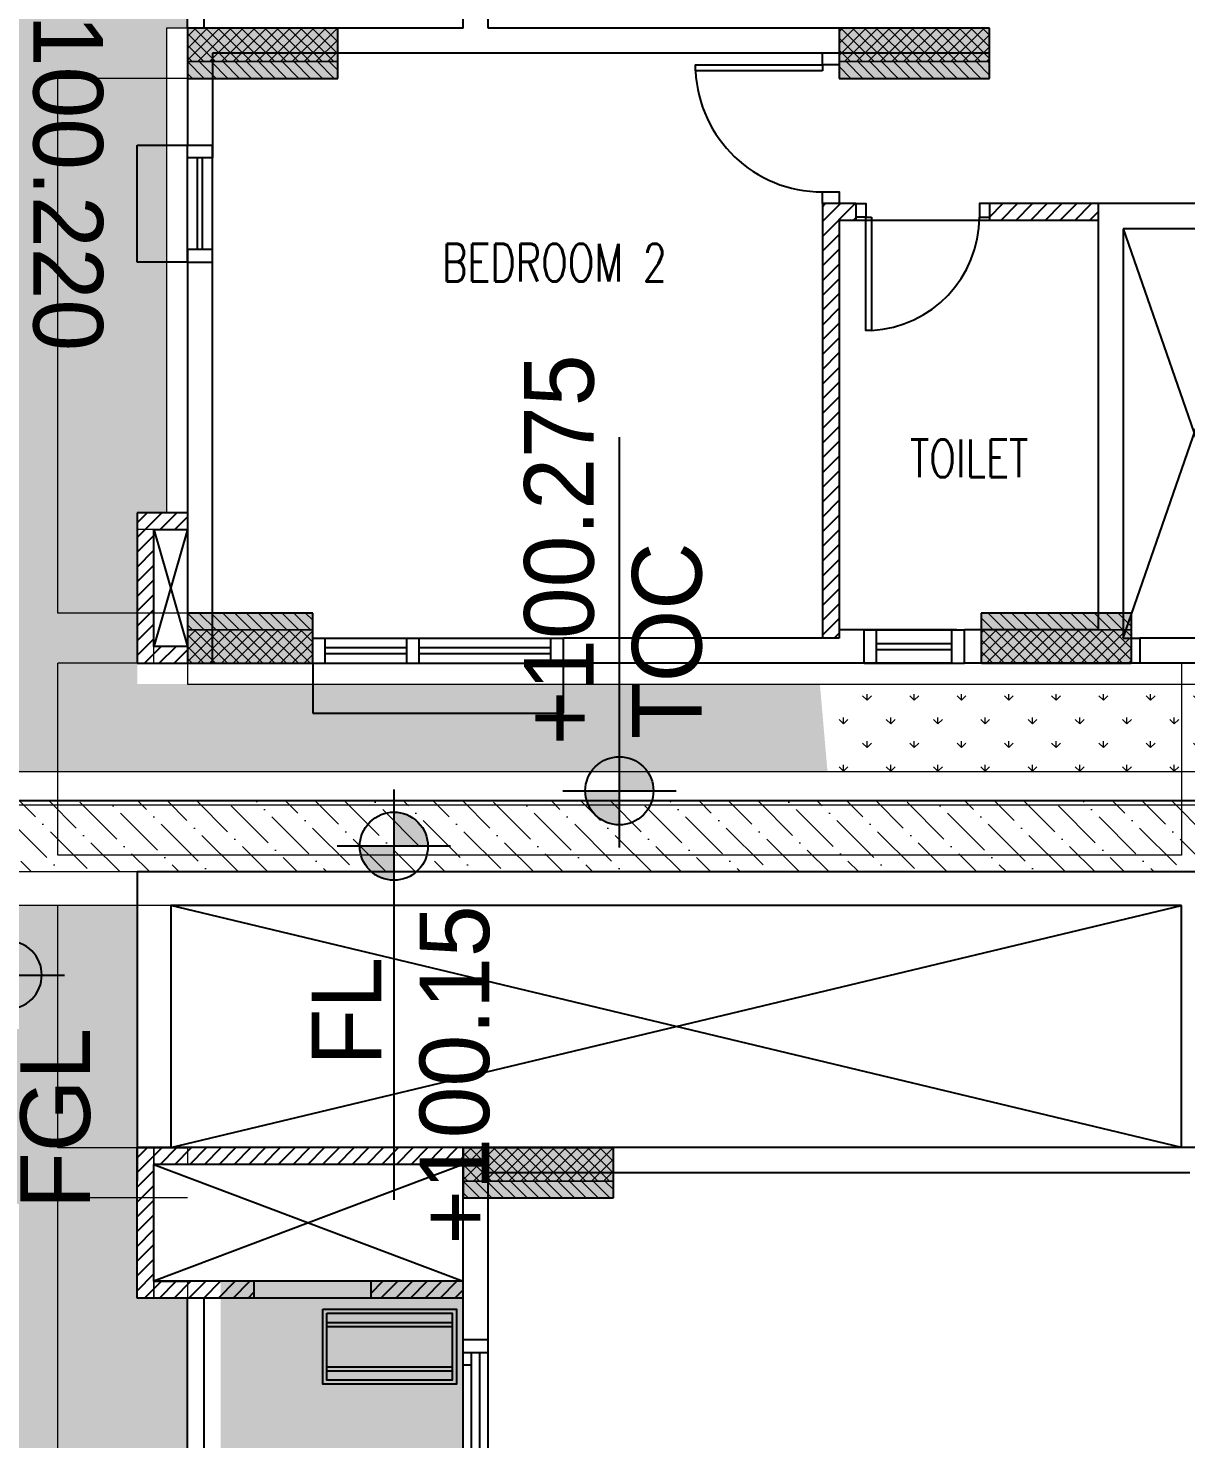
# Model space of a CAD drawing. Header units: millimetres. Extents: x 7964926 to 16080295, y -6277184 to -2986664.
# Drawn here: x 8131234 to 8138161, y -3117952 to -3109510 of the extents above; entities that cross this region are included whole.
import ezdxf

# ---------------------------------------------------------------- set-up
doc = ezdxf.new("R2010")
doc.units = ezdxf.units.MM
doc.header["$LTSCALE"] = 2000
doc.header["$MEASUREMENT"] = 0
for name, pattern in [('CENTER2', [1.125, 0.75, -0.125, 0.125, -0.125]), ('CONTINU', [0, 0, 0]), ('DASHED2', [0.375, 0.25, -0.125]), ('HIDDEN', [0.375, 0.25, -0.125])]:
    doc.linetypes.add(name, pattern=pattern)
for name, color, linetype in [('a-AC units', 7, 'Continuous'), ('a-chajja', 2, 'HIDDEN'), ('a-col', 8, 'DASHED2'), ('a-cutout', 8, 'Continuous'), ('a-door', 8, 'Continuous'), ('a-ele 1', 8, 'Continuous'), ('a-hat col', 252, 'Continuous'), ('a-hatch wall', 8, 'Continuous'), ('a-railing', 2, 'Continuous'), ('a-text m', 8, 'Continuous'), ('a-tile drop', 1, 'Continuous'), ('a-wall', 8, 'Continuous'), ('a-window', 8, 'Continuous'), ('L-FL', 7, 'Continuous')]:
    doc.layers.add(name, color=color, linetype=linetype)
for name, color, linetype, lineweight in [('L - paving', 9, 'Continuous', 5), ('L-base plan', 250, 'Continuous', 5), ('L-ELE 1', 24, 'Continuous', 20), ('L-ELE 2', 30, 'Continuous', 15), ('L-SHRUBS', 96, 'Continuous', 18), ('STR-Balcony', 250, 'Continuous', 15), ('STR-Column', 250, 'Continuous', 15), ('STR-Column Hatch', 250, 'Continuous', 15), ('STR-Podium Beam', 8, 'Continuous', 15), ('STR-RCC Up Stand', 250, 'Continuous', 15)]:
    doc.layers.add(name, color=color, linetype=linetype, lineweight=lineweight)
doc.styles.add('a-100 txt m', font='romans.shx', dxfattribs={"width": 0.75, "height": 300})
doc.styles.add('Century Gothic', font='GOTHIC.TTF')
doc.styles.get("Standard").update_dxf_attribs({"font": 'romans.shx', "width": 0.75})
pattern_1 = [(45, (1424320.437, 166168.526), (-44.1941738, 44.1941738), [])]
pattern_2 = [(0, (5647438.427, -3743671.92), (12.5, 25), [0, -25])]
pattern_3 = [(315, (7635347.237, -598225.35), (35.3553391, 35.3553391), []), (45, (7635347.237, -598225.35), (-35.3553391, 35.3553391), [])]
pattern_4 = [(315, (7635347.237, -601825.35), (35.3553391, 35.3553391), []), (45, (7635347.237, -601825.35), (-35.3553391, 35.3553391), [])]
pattern_5 = [(315, (7639997.237, -601825.35), (35.3553391, 35.3553391), []), (45, (7639997.237, -601825.35), (-35.3553391, 35.3553391), [])]
pattern_6 = [(315, (7639147.237, -598225.35), (35.3553391, 35.3553391), []), (45, (7639147.237, -598225.35), (-35.3553391, 35.3553391), [])]
pattern_7 = [(315, (7636997.237, -604925.35), (35.3553391, 35.3553391), []), (45, (7636997.237, -604925.35), (-35.3553391, 35.3553391), [])]
pattern_8 = [(315, (7748127.187, -615637.335), (35.3553391, 35.3553391), [])]
pattern_9 = [(315, (7743477.187, -615637.335), (35.3553391, 35.3553391), [])]
pattern_10 = [(315, (7747277.187, -612337.335), (35.3553391, 35.3553391), [])]
pattern_11 = [(315, (7743477.187, -612337.335), (35.3553391, 35.3553391), [])]
pattern_12 = [(315, (7745127.187, -619037.335), (35.3553391, 35.3553391), [])]

# ---------------------------------------------------------------- blocks, each defined once
blk = doc.blocks.new('basement - column')
at = {"layer": 'a-hat col'}
h = blk.add_hatch(color=256, dxfattribs=at)
h.dxf.hatch_style = 1
h.paths.add_polyline_path([(145000, -23449.3), (144100, -23449.3), (144100, -23749.3), (145000, -23749.3)])
h = blk.add_hatch(color=256, dxfattribs=at)
h.dxf.hatch_style = 1
h.paths.add_polyline_path([(148900, -23449.3), (148000, -23449.3), (148000, -23749.3), (148900, -23749.3)])
h = blk.add_hatch(color=256, dxfattribs=at)
h.dxf.hatch_style = 1
h.paths.add_polyline_path([(144850, -26949.3), (144100, -26949.3), (144100, -27249.3), (144850, -27249.3)])
h = blk.add_hatch(color=256, dxfattribs=at)
h.dxf.hatch_style = 1
h.paths.add_polyline_path([(149750, -26949.3), (148850, -26949.3), (148850, -27249.3), (149750, -27249.3)])
h = blk.add_hatch(color=256, dxfattribs=at)
h.dxf.hatch_style = 1
h.paths.add_polyline_path([(146650, -30149.3), (145750, -30149.3), (145750, -30449.3), (146650, -30449.3)])
at = {"layer": 'a-col', "linetype": 'DASHED2', "ltscale": 0.001}
for points in [[(144100, -23449.3), (144100, -23749.3), (145000, -23749.3), (145000, -23449.3)], [(148000, -23449.3), (148000, -23749.3), (148900, -23749.3), (148900, -23449.3)], [(144100, -26949.3), (144100, -27249.3), (144850, -27249.3), (144850, -26949.3)], [(148850, -26949.3), (148850, -27249.3), (149750, -27249.3), (149750, -26949.3)], [(145750, -30149.3), (145750, -30449.3), (146650, -30449.3), (146650, -30149.3)]]:
    blk.add_lwpolyline(points, close=True, dxfattribs=at)
blk = doc.blocks.new('finish lvl')
h = blk.add_hatch(color=256)
edge = h.paths.add_edge_path()
edge.add_ellipse((0.0378, 0.003), major_axis=(-0.0305, 0.0305), ratio=1, start_angle=-45, end_angle=45)
edge.add_line((-0.0053, 0.003), (0.0378, 0.003))
edge.add_line((0.0378, 0.003), (0.0378, 0.0461))
edge = h.paths.add_edge_path()
edge.add_ellipse((0.0378, 0.003), major_axis=(-0.0305, 0.0305), ratio=1, start_angle=135, end_angle=225)
edge.add_line((0.0809, 0.003), (0.0378, 0.003))
edge.add_line((0.0378, 0.003), (0.0378, -0.0401))
for p, q in [((0.0378, 0.0748), (0.0378, -0.0688)), ((-0.034, 0.003), (0.4857, 0.003))]:
    blk.add_line(p, q)
blk.add_ellipse((0.0378, 0.003), major_axis=(-0.0305, 0.0305), ratio=1, start_param=1.570796326794534, end_param=7.85398163397412)
at = {"layer": 'L-FL'}
for tag, p in [('%%P0.00', (0.1256, 0.0357)), ('FIN.LVL.', (0.1075, -0.103))]:
    blk.add_attdef(tag, p, '', height=0.08, dxfattribs=at)
blk = doc.blocks.new('*U167')
for points in [[(0, 80), (60, 80), (60, 0), (0, 0)], [(800, 80), (740, 80), (740, 0), (800, 0)]]:
    blk.add_lwpolyline(points)
blk.add_lwpolyline([(95, 0), (95, -679.1), (60, -679.1), (60, 0)], close=True)
blk.add_arc((57.5, 2.4), 682.5, 273.15305, 359.7973)
blk = doc.blocks.new('sd2400')
for p, q in [((0, 150), (2400, 150)), ((75, 150), (75, 0)), ((75, 100), (2325, 100)), ((150, 100), (150, 0)), ((1200, 150), (1200, 0)), ((1275, 150), (1275, 0)), ((2250, 150), (2250, 100)), ((2325, 150), (2325, 0)), ((0, 0), (2400, 0)), ((75, 50), (2325, 50))]:
    blk.add_line(p, q)
blk = doc.blocks.new('*U168')
blk.add_line((70, 0), (70, 0))
blk.add_lwpolyline([(795, 100), (795, 859.2), (830, 859.2), (830, 100)], close=True)
for points in [[(0, 100), (70, 100), (70, 0), (0, 0)], [(900, 0), (830, 0), (830, 100), (900, 100)]]:
    blk.add_lwpolyline(points)
blk.add_arc((830, 100), 760, 92.63956, 180)
blk = doc.blocks.new('AC ODU')
at = {"color": 8}
for p, q in [((420369.4, 284087.4), (421119.4, 284087.4)), ((420369.4, 284062.4), (421119.4, 284062.4)), ((420369.4, 283822.4), (421119.4, 283822.4)), ((420369.4, 283797.4), (421119.4, 283797.4))]:
    blk.add_line(p, q, dxfattribs=at)
for points in [[(420344.4, 284167.4), (421144.4, 284167.4), (421144.4, 283717.4), (420344.4, 283717.4)], [(420369.4, 284142.4), (421119.4, 284142.4), (421119.4, 283742.4), (420369.4, 283742.4)]]:
    blk.add_lwpolyline(points, close=True, dxfattribs=at)
blk = doc.blocks.new('GROUND FLOOR -CORE')
at = {"layer": 'Defpoints', "color": 5, "linetype": 'CENTER2', "ltscale": 1000}
blk.add_line((13642.2, -4125), (-21542.2, -4125), dxfattribs=at)
blk = doc.blocks.new('block 3')
at = {"layer": 'a-hatch wall'}
h = blk.add_hatch(dxfattribs=at)
h.set_pattern_fill('ANSI31', color=256, scale=500)
h.set_pattern_definition(pattern_1)
h.paths.add_polyline_path([(8213668.7, -2874005.3), (8213768.7, -2874005.3), (8213768.7, -2873905.3), (8213568.7, -2873905.3), (8213568.7, -2876505.3), (8213668.7, -2876505.3)])
h = blk.add_hatch(dxfattribs=at)
h.set_pattern_fill('ANSI31', color=256, scale=500)
h.set_pattern_definition(pattern_1)
h.paths.add_polyline_path([(8215218.7, -2873905.3), (8214568.7, -2873905.3), (8214568.7, -2874005.3), (8215218.7, -2874005.3)])
h.paths.add_polyline_path([(8218043.7, -2873905.3), (8216368.7, -2873905.3), (8216368.7, -2874005.3), (8218043.7, -2874005.3)])
h = blk.add_hatch(dxfattribs=at)
h.set_pattern_fill('ANSI31', color=256, scale=500)
h.set_pattern_definition(pattern_1)
h.paths.add_polyline_path([(8209768.7, -2876555.3), (8209568.7, -2876555.3), (8209568.7, -2875855.3), (8209768.7, -2875855.3), (8209768.7, -2875755.3), (8209468.7, -2875755.3), (8209468.7, -2876655.3), (8209768.7, -2876655.3)])
h = blk.add_hatch(dxfattribs=at)
h.set_pattern_fill('ANSI31', color=256, scale=500)
h.set_pattern_definition(pattern_1)
h.paths.add_polyline_path([(8209568.7, -2879655.3), (8211418.7, -2879655.3), (8211418.7, -2879555.3), (8209468.7, -2879555.3), (8209468.7, -2880455.3), (8210168.7, -2880455.3), (8210168.7, -2880355.3), (8209568.7, -2880355.3)])
h.paths.add_polyline_path([(8211418.7, -2880355.3), (8210868.7, -2880355.3), (8210868.7, -2880455.3), (8211418.7, -2880455.3)], flags=17)
at = {"layer": 'a-chajja', "ltscale": 500}
for points in [[(8209768.7, -2874255.3), (8209468.7, -2874255.3), (8209468.7, -2873555.3), (8209768.7, -2873555.3)], [(8210518.7, -2876655.3), (8210518.7, -2876955.3), (8212018.7, -2876955.3), (8212018.7, -2876655.3)]]:
    blk.add_lwpolyline(points, dxfattribs=at)
at = {"layer": 'a-cutout', "linetype": 'HIDDEN', "ltscale": 1000}
for p, q in [((8215368.7, -2876505.3), (8216218.7, -2874055.3)), ((8215368.7, -2874055.3), (8216218.7, -2876505.3)), ((8209568.7, -2875855.3), (8209768.7, -2876555.3)), ((8209768.7, -2875855.3), (8209568.7, -2876555.3)), ((8209668.7, -2879555.3), (8215718.7, -2878105.3)), ((8215718.7, -2879555.3), (8209668.7, -2878105.3)), ((8211418.7, -2879655.3), (8209568.7, -2880355.3)), ((8209568.7, -2879655.3), (8211418.7, -2880355.3))]:
    blk.add_line(p, q, dxfattribs=at)
at = {"layer": 'a-ele 1'}
for p, q in [((8216168.7, -2876505.3), (8215468.7, -2876505.3)), ((8216168.7, -2876655.3), (8215468.7, -2876655.3)), ((8215918.7, -2877905.3), (8209468.7, -2877905.3)), ((8209468.7, -2877905.3), (8209468.7, -2879755.3)), ((8215718.7, -2878105.3), (8209668.7, -2878105.3)), ((8209668.7, -2878105.3), (8209668.7, -2879555.3)), ((8215718.7, -2879555.3), (8215718.7, -2878105.3)), ((8210868.7, -2880355.3), (8210168.7, -2880355.3)), ((8210868.7, -2880455.3), (8210168.7, -2880455.3))]:
    blk.add_line(p, q, dxfattribs=at)
at = {"layer": 'a-railing'}
for p, q in [((8209768.7, -2872855.3), (8209768.7, -2869955.3)), ((8209868.7, -2872855.3), (8209868.7, -2869955.3)), ((8209768.7, -2883355.3), (8209768.7, -2880455.3)), ((8209868.7, -2883355.3), (8209868.7, -2880455.3))]:
    blk.add_line(p, q, dxfattribs=at)
at = {"layer": 'a-tile drop', "color": 8}
blk.add_line((8214568.7, -2874005.3), (8213768.7, -2874005.3), dxfattribs=at)
at = {"layer": 'a-wall'}
for p, q in [((8211418.7, -2872855.3), (8211418.7, -2872605.3)), ((8211568.7, -2872855.3), (8211568.7, -2872605.3)), ((8209768.7, -2872855.3), (8209768.7, -2873555.3)), ((8211418.7, -2872855.3), (8209768.7, -2872855.3)), ((8211418.7, -2872855.3), (8209918.7, -2872855.3)), ((8214568.7, -2872855.3), (8211568.7, -2872855.3)), ((8214568.7, -2873005.3), (8214568.7, -2872855.3)), ((8209918.7, -2873005.3), (8209918.7, -2873555.3)), ((8214568.7, -2873005.3), (8209918.7, -2873005.3)), ((8209768.7, -2873555.3), (8209918.7, -2873555.3)), ((8213568.7, -2873905.3), (8213568.7, -2876505.3)), ((8213768.7, -2873905.3), (8213568.7, -2873905.3)), ((8213768.7, -2873905.3), (8213768.7, -2874005.3)), ((8214568.7, -2873905.3), (8214568.7, -2874005.3)), ((8218293.7, -2873905.3), (8214568.7, -2873905.3)), ((8215218.7, -2873905.3), (8215218.7, -2876455.3)), ((8213668.7, -2874005.3), (8213668.7, -2876505.3)), ((8213768.7, -2874005.3), (8213668.7, -2874005.3)), ((8215218.7, -2874005.3), (8214568.7, -2874005.3)), ((8215368.7, -2874055.3), (8215368.7, -2876505.3)), ((8216218.7, -2874055.3), (8215368.7, -2874055.3)), ((8209768.7, -2874255.3), (8209918.7, -2874255.3)), ((8209768.7, -2874255.3), (8209768.7, -2876555.3)), ((8209918.7, -2876655.3), (8209918.7, -2874255.3)), ((8209768.7, -2875755.3), (8209468.7, -2875755.3)), ((8209468.7, -2875755.3), (8209468.7, -2876655.3)), ((8209568.7, -2875855.3), (8209768.7, -2875855.3)), ((8209568.7, -2876555.3), (8209568.7, -2875855.3)), ((8209768.7, -2875855.3), (8209768.7, -2876655.3)), ((8214370.5, -2876455.3), (8213668.7, -2876455.3)), ((8213818.7, -2876655.3), (8213818.7, -2876455.3)), ((8215218.7, -2876455.3), (8214418.7, -2876455.3)), ((8214418.7, -2876655.3), (8214418.7, -2876455.3)), ((8209768.7, -2876555.3), (8209568.7, -2876555.3)), ((8212018.7, -2876655.3), (8212018.7, -2876505.3)), ((8213668.7, -2876505.3), (8212018.7, -2876505.3)), ((8215368.7, -2876505.3), (8215468.7, -2876505.3)), ((8215468.7, -2876505.3), (8215468.7, -2876655.3)), ((8209468.7, -2876655.3), (8209918.7, -2876655.3)), ((8214343.7, -2876655.3), (8212018.7, -2876655.3)), ((8215468.7, -2876655.3), (8214418.7, -2876655.3)), ((8209468.7, -2880455.3), (8209468.7, -2879555.3)), ((8211418.7, -2879555.3), (8209468.7, -2879555.3)), ((8215918.7, -2879555.3), (8211418.7, -2879555.3)), ((8211418.7, -2880180.3), (8211418.7, -2879555.3)), ((8211418.7, -2879655.3), (8209568.7, -2879655.3)), ((8209568.7, -2880355.3), (8209568.7, -2879655.3)), ((8211418.7, -2880705.3), (8211418.7, -2879655.3)), ((8215768.7, -2879705.3), (8211568.7, -2879705.3)), ((8211568.7, -2880180.3), (8211568.7, -2879705.3)), ((8211568.7, -2880705.3), (8211568.7, -2879705.3)), ((8210168.7, -2880355.3), (8209568.7, -2880355.3)), ((8210168.7, -2880455.3), (8210168.7, -2880355.3)), ((8211418.7, -2880355.3), (8210868.7, -2880355.3)), ((8210868.7, -2880455.3), (8210868.7, -2880355.3)), ((8210168.7, -2880455.3), (8209468.7, -2880455.3)), ((8211418.7, -2880455.3), (8210868.7, -2880455.3)), ((8211568.7, -2880705.3), (8211418.7, -2880705.3))]:
    blk.add_line(p, q, dxfattribs=at)
at = {"layer": 'a-window'}
for p, q in [((8209768.7, -2874255.3), (8209768.7, -2873555.3)), ((8209918.7, -2874255.3), (8209918.7, -2873555.3)), ((8209828.7, -2874180.3), (8209828.7, -2873630.3)), ((8209858.7, -2874180.3), (8209858.7, -2873630.3)), ((8213818.7, -2876455.3), (8214418.7, -2876455.3)), ((8213893.7, -2876655.3), (8213893.7, -2876455.3)), ((8214343.7, -2876655.3), (8214343.7, -2876455.3)), ((8210518.7, -2876505.3), (8212018.7, -2876505.3)), ((8210593.7, -2876655.3), (8210593.7, -2876505.3)), ((8211081.2, -2876655.3), (8211081.2, -2876505.3)), ((8211156.2, -2876655.3), (8211156.2, -2876505.3)), ((8211943.7, -2876655.3), (8211943.7, -2876505.3)), ((8213893.7, -2876537.8), (8214343.7, -2876537.8)), ((8210593.7, -2876562.8), (8211081.2, -2876562.8)), ((8210593.7, -2876597.8), (8211081.2, -2876597.8)), ((8211156.2, -2876562.8), (8211943.7, -2876562.8)), ((8211156.2, -2876597.8), (8211943.7, -2876597.8)), ((8213893.7, -2876572.8), (8214343.7, -2876572.8)), ((8210518.7, -2876655.3), (8212018.7, -2876655.3)), ((8213818.7, -2876655.3), (8214418.7, -2876655.3))]:
    blk.add_line(p, q, dxfattribs=at)
for points in [[(8209918.7, -2873555.3), (8209918.7, -2873630.3), (8209768.7, -2873630.3), (8209768.7, -2873555.3)], [(8209918.7, -2874255.3), (8209918.7, -2874180.3), (8209768.7, -2874180.3), (8209768.7, -2874255.3)]]:
    blk.add_lwpolyline(points, dxfattribs=at)
at = {"ltscale": 750}
blk.add_blockref('GROUND FLOOR -CORE', (8226543.7, -2873355.3), dxfattribs=at)
at = {"layer": 'a-AC units'}
blk.add_blockref('AC ODU', (7790234, -3164688.7), dxfattribs=at)
at = {"layer": 'a-door', "rotation": 90}
for name, p in [('*U168', (8213668.7, -2873905.3)), ('sd2400', (8211568.7, -2883105.3))]:
    blk.add_blockref(name, p, dxfattribs=at)
at = {"layer": 'a-door'}
blk.add_blockref('*U167', (8213768.7, -2873985.3), dxfattribs=at)

msp = doc.modelspace()

# ---------------------------------------------------------------- hatches: boundary and pattern name
at = {"layer": 'L - paving'}
h = msp.add_hatch(dxfattribs=at)
h.set_pattern_fill('ANSI36', color=256, scale=1000, angle=90)
h.set_pattern_definition([(135, (1450.13, -13700), (-243.067956, 66.2912607), [312.5, -62.5, 0, -62.5])])
h.paths.add_polyline_path([(8139535.3, -3114607.1), (8139535.3, -3115407.1), (8138735.3, -3115407.1), (8138735.3, -3114607.1)])
h.paths.add_polyline_path([(8139536.3, -3114910), (8139861.2, -3114910), (8139861.3, -3114135), (8136961.3, -3114135), (8130411.1, -3114135), (8130411.1, -3114560), (8132561.3, -3114560), (8138336.2, -3114560), (8138336.2, -3116210), (8138336.2, -3116710), (8139044.1, -3116710), (8139536.3, -3116710)])
at = {"layer": 'L-SHRUBS'}
h = msp.add_hatch(dxfattribs=at)
h.set_pattern_fill('GRASS', color=256, scale=200)
h.paths.add_polyline_path([(8131886.2, -3114760), (8130411.1, -3114760), (8130411.1, -3116210), (8131886.2, -3116210)])
h.paths.add_polyline_path([(8131328.9, -3109191.1), (8131328.9, -3108391.1), (8132186.1, -3108391.1), (8132186.1, -3109191.1)], flags=16)
h.paths.add_polyline_path([(8130561.3, -3113960), (8131886.2, -3113960), (8136017, -3113960), (8135971.5, -3113435), (8131886.3, -3113435), (8131886.3, -3112410), (8132061.1, -3112410), (8132061.1, -3110910), (8132061.1, -3110210), (8132061.1, -3109810), (8132061.1, -3109510), (8132186.3, -3109510), (8132186.3, -3106610), (8131886.3, -3106610), (8131886.3, -3105910), (8131886.2, -3105910), (8131886.2, -3101685), (8130561.3, -3101685)])
h = msp.add_hatch(dxfattribs=at)
h.set_pattern_fill('GRASS', color=256, scale=200)
edge = h.paths.add_edge_path()
edge.add_line((8139536.3, -3113960), (8139861.3, -3113960))
edge.add_line((8139861.3, -3113960), (8139861.3, -3113310))
edge.add_line((8139861.3, -3113435), (8137836.2, -3113435))
edge.add_line((8137836.2, -3113310), (8137836.2, -3113310))
edge.add_line((8137836.2, -3113435), (8136936.2, -3113435))
edge.add_line((8136936.2, -3113435), (8136086.3, -3113435))
edge.add_line((8136086.3, -3113310), (8136086.3, -3113960))
edge.add_line((8136086.3, -3113960), (8136151.9, -3113960))
edge.add_line((8136151.9, -3113960), (8139601.9, -3113960))
edge.add_line((8139601.9, -3113960), (8139536.3, -3113960))
h = msp.add_hatch(dxfattribs=at)
h.set_pattern_fill('GRASS', color=256, scale=200)
h.paths.add_polyline_path([(8131356.3, -3120053.6), (8131886.3, -3120053.6), (8131886.3, -3120053.6), (8132186.3, -3120053.6), (8132186.3, -3120310), (8132186.2, -3120310), (8132186.2, -3120010), (8132186.3, -3120010), (8132186.3, -3117110), (8131886.3, -3117110), (8131886.3, -3116210), (8130411.1, -3116210), (8130411.1, -3124410), (8139861.3, -3124410), (8139861.3, -3123810), (8137836.2, -3123810), (8137836.2, -3123910), (8136936.2, -3123910), (8136936.2, -3123810), (8134436.3, -3123810), (8134436.3, -3124110), (8132936.3, -3124110), (8132936.3, -3123910), (8132186.2, -3123910), (8132186.2, -3123810), (8131886.3, -3123810), (8131886.3, -3122910), (8132061.1, -3122910), (8132061.1, -3121410), (8131886.3, -3121410), (8131886.3, -3120853.6), (8131356.3, -3120853.6)])
at = {"layer": 'STR-Balcony', "linetype": 'Continuous'}
h = msp.add_hatch(dxfattribs=at)
h.set_pattern_fill('DOTS', color=256, scale=400, style=0)
h.set_pattern_definition(pattern_2)
h.paths.add_polyline_path([(8133836.1, -3117010), (8132386.1, -3117010), (8132386.1, -3120010), (8133836.1, -3120010)])
h = msp.add_hatch(dxfattribs=at)
h.set_pattern_fill('DOTS', color=256, scale=400, style=0)
h.set_pattern_definition(pattern_2)
h.paths.add_polyline_path([(8133836.1, -3117010), (8132386.1, -3117010), (8132386.1, -3120010), (8133836.1, -3120010)])
at = {"layer": 'STR-Column Hatch'}
h = msp.add_hatch(dxfattribs=at)
h.set_pattern_fill('ANSI37', color=250, scale=400, angle=-90)
h.set_pattern_definition(pattern_3)
h.paths.add_polyline_path([(8132186.1, -3109510), (8132186.1, -3109710), (8133086.1, -3109710), (8133086.1, -3109510)])
h = msp.add_hatch(dxfattribs=at)
h.set_pattern_fill('ANSI37', color=250, scale=400, angle=-90)
h.set_pattern_definition(pattern_3)
h.paths.add_polyline_path([(8132186.1, -3109510), (8132186.1, -3109710), (8133086.1, -3109710), (8133086.1, -3109510)])
h = msp.add_hatch(dxfattribs=at)
h.set_pattern_fill('ANSI37', color=250, scale=400, angle=-90)
h.set_pattern_definition(pattern_6)
h.paths.add_polyline_path([(8136086.1, -3109510), (8136086.1, -3109710), (8136986.1, -3109710), (8136986.1, -3109510)])
h = msp.add_hatch(dxfattribs=at)
h.set_pattern_fill('ANSI37', color=250, scale=400, angle=-90)
h.set_pattern_definition(pattern_6)
h.paths.add_polyline_path([(8136086.1, -3109510), (8136086.1, -3109710), (8136986.1, -3109710), (8136986.1, -3109510)])
h = msp.add_hatch(dxfattribs=at)
h.set_pattern_fill('ANSI31', color=250, scale=400, angle=-90)
h.set_pattern_definition(pattern_11)
h.paths.add_polyline_path([(8132186.1, -3109710), (8132186.1, -3109810), (8133086.1, -3109810), (8133086.1, -3109710)])
h = msp.add_hatch(dxfattribs=at)
h.set_pattern_fill('ANSI31', color=250, scale=400, angle=-90)
h.set_pattern_definition(pattern_11)
h.paths.add_polyline_path([(8132186.1, -3109710), (8132186.1, -3109810), (8133086.1, -3109810), (8133086.1, -3109710)])
h = msp.add_hatch(dxfattribs=at)
h.set_pattern_fill('ANSI31', color=250, scale=400, angle=-90)
h.set_pattern_definition(pattern_10)
h.paths.add_polyline_path([(8136086.1, -3109710), (8136086.1, -3109810), (8136986.1, -3109810), (8136986.1, -3109710)])
h = msp.add_hatch(dxfattribs=at)
h.set_pattern_fill('ANSI31', color=250, scale=400, angle=-90)
h.set_pattern_definition(pattern_10)
h.paths.add_polyline_path([(8136086.1, -3109710), (8136086.1, -3109810), (8136986.1, -3109810), (8136986.1, -3109710)])
h = msp.add_hatch(dxfattribs=at)
h.set_pattern_fill('ANSI31', color=250, scale=400, angle=-90)
h.set_pattern_definition(pattern_9)
h.paths.add_polyline_path([(8132186.1, -3113010), (8132186.1, -3113110), (8132936.1, -3113110), (8132936.1, -3113010)])
h = msp.add_hatch(dxfattribs=at)
h.set_pattern_fill('ANSI31', color=250, scale=400, angle=-90)
h.set_pattern_definition(pattern_9)
h.paths.add_polyline_path([(8132186.1, -3113010), (8132186.1, -3113110), (8132936.1, -3113110), (8132936.1, -3113010)])
h = msp.add_hatch(dxfattribs=at)
h.set_pattern_fill('ANSI31', color=250, scale=400, angle=-90)
h.set_pattern_definition(pattern_8)
h.paths.add_polyline_path([(8136936.1, -3113010), (8136936.1, -3113110), (8137836.1, -3113110), (8137836.1, -3113010)])
h = msp.add_hatch(dxfattribs=at)
h.set_pattern_fill('ANSI31', color=250, scale=400, angle=-90)
h.set_pattern_definition(pattern_8)
h.paths.add_polyline_path([(8136936.1, -3113010), (8136936.1, -3113110), (8137836.1, -3113110), (8137836.1, -3113010)])
h = msp.add_hatch(dxfattribs=at)
h.set_pattern_fill('ANSI37', color=250, scale=400, angle=-90)
h.set_pattern_definition(pattern_4)
h.paths.add_polyline_path([(8132186.1, -3113110), (8132186.1, -3113310), (8132936.1, -3113310), (8132936.1, -3113110)])
h = msp.add_hatch(dxfattribs=at)
h.set_pattern_fill('ANSI37', color=250, scale=400, angle=-90)
h.set_pattern_definition(pattern_4)
h.paths.add_polyline_path([(8132186.1, -3113110), (8132186.1, -3113310), (8132936.1, -3113310), (8132936.1, -3113110)])
h = msp.add_hatch(dxfattribs=at)
h.set_pattern_fill('ANSI37', color=250, scale=400, angle=-90)
h.set_pattern_definition(pattern_5)
h.paths.add_polyline_path([(8136936.1, -3113110), (8136936.1, -3113310), (8137836.1, -3113310), (8137836.1, -3113110)])
h = msp.add_hatch(dxfattribs=at)
h.set_pattern_fill('ANSI37', color=250, scale=400, angle=-90)
h.set_pattern_definition(pattern_5)
h.paths.add_polyline_path([(8136936.1, -3113110), (8136936.1, -3113310), (8137836.1, -3113310), (8137836.1, -3113110)])
h = msp.add_hatch(dxfattribs=at)
h.set_pattern_fill('ANSI37', color=250, scale=400, angle=-90)
h.set_pattern_definition(pattern_7)
h.paths.add_polyline_path([(8133836.1, -3116210), (8133836.1, -3116410), (8134736.1, -3116410), (8134736.1, -3116210)])
h = msp.add_hatch(dxfattribs=at)
h.set_pattern_fill('ANSI37', color=250, scale=400, angle=-90)
h.set_pattern_definition(pattern_7)
h.paths.add_polyline_path([(8133836.1, -3116210), (8133836.1, -3116410), (8134736.1, -3116410), (8134736.1, -3116210)])
h = msp.add_hatch(dxfattribs=at)
h.set_pattern_fill('ANSI31', color=250, scale=400, angle=-90)
h.set_pattern_definition(pattern_12)
h.paths.add_polyline_path([(8133836.1, -3116410), (8133836.1, -3116510), (8134736.1, -3116510), (8134736.1, -3116410)])
h = msp.add_hatch(dxfattribs=at)
h.set_pattern_fill('ANSI31', color=250, scale=400, angle=-90)
h.set_pattern_definition(pattern_12)
h.paths.add_polyline_path([(8133836.1, -3116410), (8133836.1, -3116510), (8134736.1, -3116510), (8134736.1, -3116410)])

# ---------------------------------------------------------------- linework, layer by layer
at = {"layer": 'L-ELE 1'}
for p, q in [((8139861.2, -3114160), (8130211.1, -3114160)), ((8131886.2, -3114560), (8130211.1, -3114560))]:
    msp.add_line(p, q, dxfattribs=at)
at = {"layer": 'L-ELE 2'}
for p, q in [((8139861.2, -3113960), (8130411.1, -3113960)), ((8131886.2, -3114760), (8130411.1, -3114760))]:
    msp.add_line(p, q, dxfattribs=at)
for points in [[(8132186.1, -3109510), (8132061.1, -3109510), (8132061.1, -3112410)], [(8132186.2, -3113310), (8132186.2, -3113435), (8139861.2, -3113435)]]:
    msp.add_lwpolyline(points, dxfattribs=at)
at = {"layer": 'STR-Column', "color": 8}
for points in [[(8132186.1, -3109510), (8132186.1, -3109710), (8133086.1, -3109710), (8133086.1, -3109510)], [(8132186.1, -3109510), (8132186.1, -3109710), (8133086.1, -3109710), (8133086.1, -3109510)], [(8136086.1, -3109510), (8136086.1, -3109710), (8136986.1, -3109710), (8136986.1, -3109510)], [(8136086.1, -3109510), (8136086.1, -3109710), (8136986.1, -3109710), (8136986.1, -3109510)], [(8132186.1, -3109710), (8132186.1, -3109810), (8133086.1, -3109810), (8133086.1, -3109710)], [(8132186.1, -3109710), (8132186.1, -3109810), (8133086.1, -3109810), (8133086.1, -3109710)], [(8136086.1, -3109710), (8136086.1, -3109810), (8136986.1, -3109810), (8136986.1, -3109710)], [(8136086.1, -3109710), (8136086.1, -3109810), (8136986.1, -3109810), (8136986.1, -3109710)], [(8132186.1, -3113010), (8132186.1, -3113110), (8132936.1, -3113110), (8132936.1, -3113010)], [(8132186.1, -3113010), (8132186.1, -3113110), (8132936.1, -3113110), (8132936.1, -3113010)], [(8136936.1, -3113010), (8136936.1, -3113110), (8137836.1, -3113110), (8137836.1, -3113010)], [(8136936.1, -3113010), (8136936.1, -3113110), (8137836.1, -3113110), (8137836.1, -3113010)], [(8132186.1, -3113110), (8132186.1, -3113310), (8132936.1, -3113310), (8132936.1, -3113110)], [(8132186.1, -3113110), (8132186.1, -3113310), (8132936.1, -3113310), (8132936.1, -3113110)], [(8136936.1, -3113110), (8136936.1, -3113310), (8137836.1, -3113310), (8137836.1, -3113110)], [(8136936.1, -3113110), (8136936.1, -3113310), (8137836.1, -3113310), (8137836.1, -3113110)], [(8133836.1, -3116210), (8133836.1, -3116410), (8134736.1, -3116410), (8134736.1, -3116210)], [(8133836.1, -3116210), (8133836.1, -3116410), (8134736.1, -3116410), (8134736.1, -3116210)], [(8133836.1, -3116410), (8133836.1, -3116510), (8134736.1, -3116510), (8134736.1, -3116410)], [(8133836.1, -3116410), (8133836.1, -3116510), (8134736.1, -3116510), (8134736.1, -3116410)]]:
    msp.add_lwpolyline(points, close=True, dxfattribs=at)
at = {"layer": 'STR-Podium Beam', "linetype": 'HIDDEN', "lineweight": 5, "ltscale": 0.005}
for p, q in [((8131411.1, -3113010), (8131411.1, -3109810)), ((8132186.1, -3109810), (8131411.1, -3109810)), ((8131411.1, -3113010), (8131411.1, -3109810)), ((8132186.1, -3109810), (8131411.1, -3109810)), ((8132186.1, -3113010), (8131411.1, -3113010)), ((8132186.1, -3113010), (8131411.1, -3113010)), ((8131411.1, -3114460), (8131411.1, -3113310)), ((8132186.1, -3113310), (8131411.1, -3113310)), ((8131411.1, -3114460), (8131411.1, -3113310)), ((8132186.1, -3113310), (8131411.1, -3113310)), ((8138136.1, -3113310), (8138136.1, -3114460)), ((8138136.1, -3113310), (8138136.1, -3114460)), ((8138136.1, -3114460), (8131411.1, -3114460)), ((8138136.1, -3114460), (8131411.1, -3114460)), ((8131411.1, -3116210), (8131411.1, -3114760)), ((8132086.1, -3114760), (8131411.1, -3114760)), ((8131411.1, -3116210), (8131411.1, -3114760)), ((8132086.1, -3114760), (8131411.1, -3114760)), ((8138136.1, -3114760), (8132086.1, -3114760)), ((8132086.1, -3114760), (8132086.1, -3116210)), ((8138136.1, -3114760), (8132086.1, -3114760)), ((8132086.1, -3114760), (8132086.1, -3116210)), ((8138136.1, -3114760), (8138136.1, -3116210)), ((8138136.1, -3114760), (8138136.1, -3116210)), ((8132186.1, -3116210), (8131411.1, -3116210)), ((8132186.1, -3116210), (8131411.1, -3116210)), ((8131411.1, -3120010), (8131411.1, -3116510)), ((8132186.1, -3116510), (8131411.1, -3116510)), ((8131411.1, -3120010), (8131411.1, -3116510)), ((8132186.1, -3116510), (8131411.1, -3116510))]:
    msp.add_line(p, q, dxfattribs=at)
at = {"layer": 'STR-RCC Up Stand', "linetype": 'CONTINU'}
for points in [[(8132186.1, -3113310), (8131886.1, -3113310), (8131886.1, -3112410), (8132186.1, -3112410)], [(8132186.1, -3113310), (8131886.1, -3113310), (8131886.1, -3112410), (8132186.1, -3112410)], [(8132186.1, -3113210), (8131986.1, -3113210), (8131986.1, -3112510), (8132186.1, -3112510)], [(8132186.1, -3113210), (8131986.1, -3113210), (8131986.1, -3112510), (8132186.1, -3112510)]]:
    msp.add_lwpolyline(points, dxfattribs=at)
for points in [[(8132186.1, -3112510), (8131886.1, -3112510), (8131886.1, -3112410), (8132186.1, -3112410)], [(8132186.1, -3112510), (8131886.1, -3112510), (8131886.1, -3112410), (8132186.1, -3112410)], [(8131986.1, -3112510), (8131886.1, -3112510), (8131886.1, -3113310), (8131986.1, -3113310)], [(8131986.1, -3112510), (8131886.1, -3112510), (8131886.1, -3113310), (8131986.1, -3113310)], [(8131986.1, -3113210), (8132186.1, -3113210), (8132186.1, -3113310), (8131986.1, -3113310)], [(8131986.1, -3113210), (8132186.1, -3113210), (8132186.1, -3113310), (8131986.1, -3113310)]]:
    msp.add_lwpolyline(points, close=True, dxfattribs=at)
at = {"layer": 'STR-RCC Up Stand'}
for points in [[(8131886.1, -3116210), (8131986.1, -3116210), (8131986.1, -3117110), (8131886.1, -3117110)], [(8131886.1, -3116210), (8131986.1, -3116210), (8131986.1, -3117110), (8131886.1, -3117110)], [(8132186.1, -3116310), (8131986.1, -3116310), (8131986.1, -3116210), (8132186.1, -3116210)], [(8132186.1, -3116310), (8131986.1, -3116310), (8131986.1, -3116210), (8132186.1, -3116210)], [(8131986.1, -3117010), (8132186.1, -3117010), (8132186.1, -3117110), (8131986.1, -3117110)], [(8131986.1, -3117010), (8132186.1, -3117010), (8132186.1, -3117110), (8131986.1, -3117110)]]:
    msp.add_lwpolyline(points, close=True, dxfattribs=at)

# ---------------------------------------------------------------- block references
at = {"layer": 'L-base plan', "color": 8}
msp.add_blockref('block 3', (-77582.5, -236654.6), dxfattribs=at)
at = {"layer": 'L-FL', "ltscale": 0.5}
ref = msp.add_blockref('finish lvl', (8131096.7, -3108652.6), dxfattribs=dict(at, xscale=4725.606725105103, yscale=4725.606725105103, zscale=4725.606725105103, rotation=270.0002105369682))
ref.add_attrib('FIN.LVL.', 'FGL', (8130618.7, -3109141.4, 0), dxfattribs={"ltscale": 0.5, "height": 416.57, "rotation": 270.00021, "style": 'Century Gothic'})
ref.add_attrib('%%P0.00', '+100.220', (8131264.5, -3109103.9), dxfattribs={"ltscale": 0.5, "height": 416.57, "rotation": 270.00021, "style": 'Century Gothic'})
ref = msp.add_blockref('finish lvl', (8134785.6, -3114252.8), dxfattribs=dict(at, xscale=4725.606725105103, yscale=4725.606725105103, zscale=4725.606725105103, rotation=90.00021053696821))
ref.add_attrib('FIN.LVL.', 'TOC', (8135263.7, -3113764, 0), dxfattribs={"ltscale": 0.5, "height": 416.57, "rotation": 90.00021, "style": 'Century Gothic'})
ref.add_attrib('%%P0.00', '+100.275', (8134617.8, -3113801.5), dxfattribs={"ltscale": 0.5, "height": 416.57, "rotation": 90.00021, "style": 'Century Gothic'})
ref = msp.add_blockref('finish lvl', (8133407.9, -3114227.2), dxfattribs=dict(at, xscale=4725.606725105103, yscale=4725.606725105103, zscale=4725.606725105103, rotation=270.0002105369683))
ref.add_attrib('FIN.LVL.', 'FL', (8133346.4, -3115718.9, 0), dxfattribs={"ltscale": 0.5, "height": 416.57, "rotation": 90.00021, "style": 'Century Gothic'})
ref.add_attrib('%%P0.00', '+100.15', (8133992.3, -3116788.9), dxfattribs={"ltscale": 0.5, "height": 416.57, "rotation": 90.00021, "style": 'Century Gothic'})
ref = msp.add_blockref('finish lvl', (8131125.4, -3114997.9), dxfattribs=dict(at, xscale=-4725.606725105103, yscale=4725.606725105103, zscale=4725.606725105103, rotation=89.99978946303183))
ref.add_attrib('FIN.LVL.', 'FGL', (8131603.4, -3116577, 0), dxfattribs={"ltscale": 0.5, "height": 416.57, "rotation": 89.99979, "style": 'Century Gothic'})
ref.add_attrib('%%P0.00', '+100.225', (8130957.6, -3117896.9), dxfattribs={"ltscale": 0.5, "height": 416.57, "rotation": 89.99979, "style": 'Century Gothic'})
at = {"layer": 'STR-Column', "ltscale": 1000}
msp.add_blockref('basement - column', (7988086.1, -3086060.7), dxfattribs=at)

# ---------------------------------------------------------------- texts
at = {"layer": 'a-text m', "char_height": 225, "attachment_point": 3, "style": 'a-100 txt m'}
for s, insert in [('BEDROOM 2', (8135055.7, -3110800.6)), ('TOILET', (8137219.4, -3111972.4))]:
    msp.add_mtext_dynamic_manual_height_columns(s, width=2510.623, gutter_width=1, heights=[0], dxfattribs=dict(at, insert=insert))

doc.saveas('drawing.dxf')
